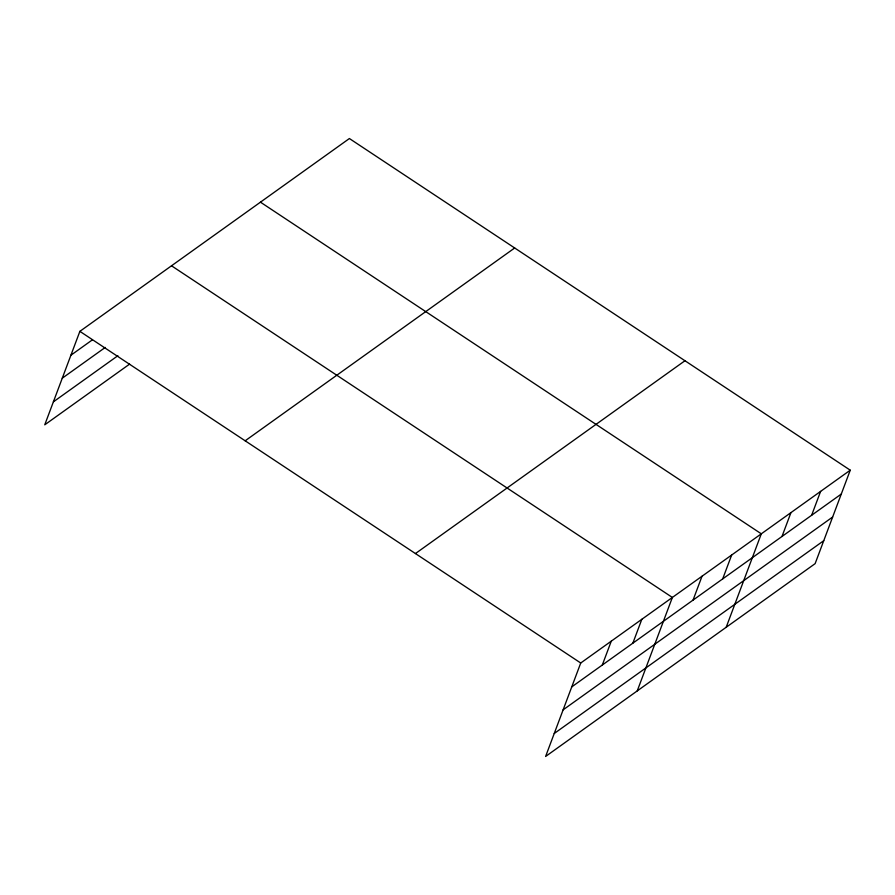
<?xml version="1.0" encoding="UTF-8"?>
<svg xmlns="http://www.w3.org/2000/svg" width="895" height="895" viewBox="0 0 895 895"><rect width="100%" height="100%" fill="white"/><g stroke="black" fill="none" stroke-linecap="round" stroke-linejoin="round"><path stroke-width="1.34" d="M850.25 470.188L580.732 663.005L545.603 756.465L815.121 563.649L850.25 470.188L349.397 138.535L79.879 331.351L44.75 424.812L129.596 364.108M602.301 665.019L611.274 641.156M632.854 643.169L641.827 619.295M637.24 690.906L672.369 597.446L171.516 265.793M693.043 600.109L702.016 576.235M722.69 578.897L731.662 555.034M726.181 627.272L761.309 533.823L260.456 202.169M781.984 536.485L790.956 512.611M811.631 515.274L820.603 491.4M70.906 355.225L92.398 339.843M62.27 378.182L105.263 347.428M53.387 401.844L117.871 355.718M245.163 440.799L514.681 247.982M415.448 553.558L684.966 360.741M571.76 686.879L841.278 494.062M563.123 709.836L832.641 517.03M554.24 733.497L823.758 540.681M79.879 331.351L580.732 663.005"/></g></svg>
